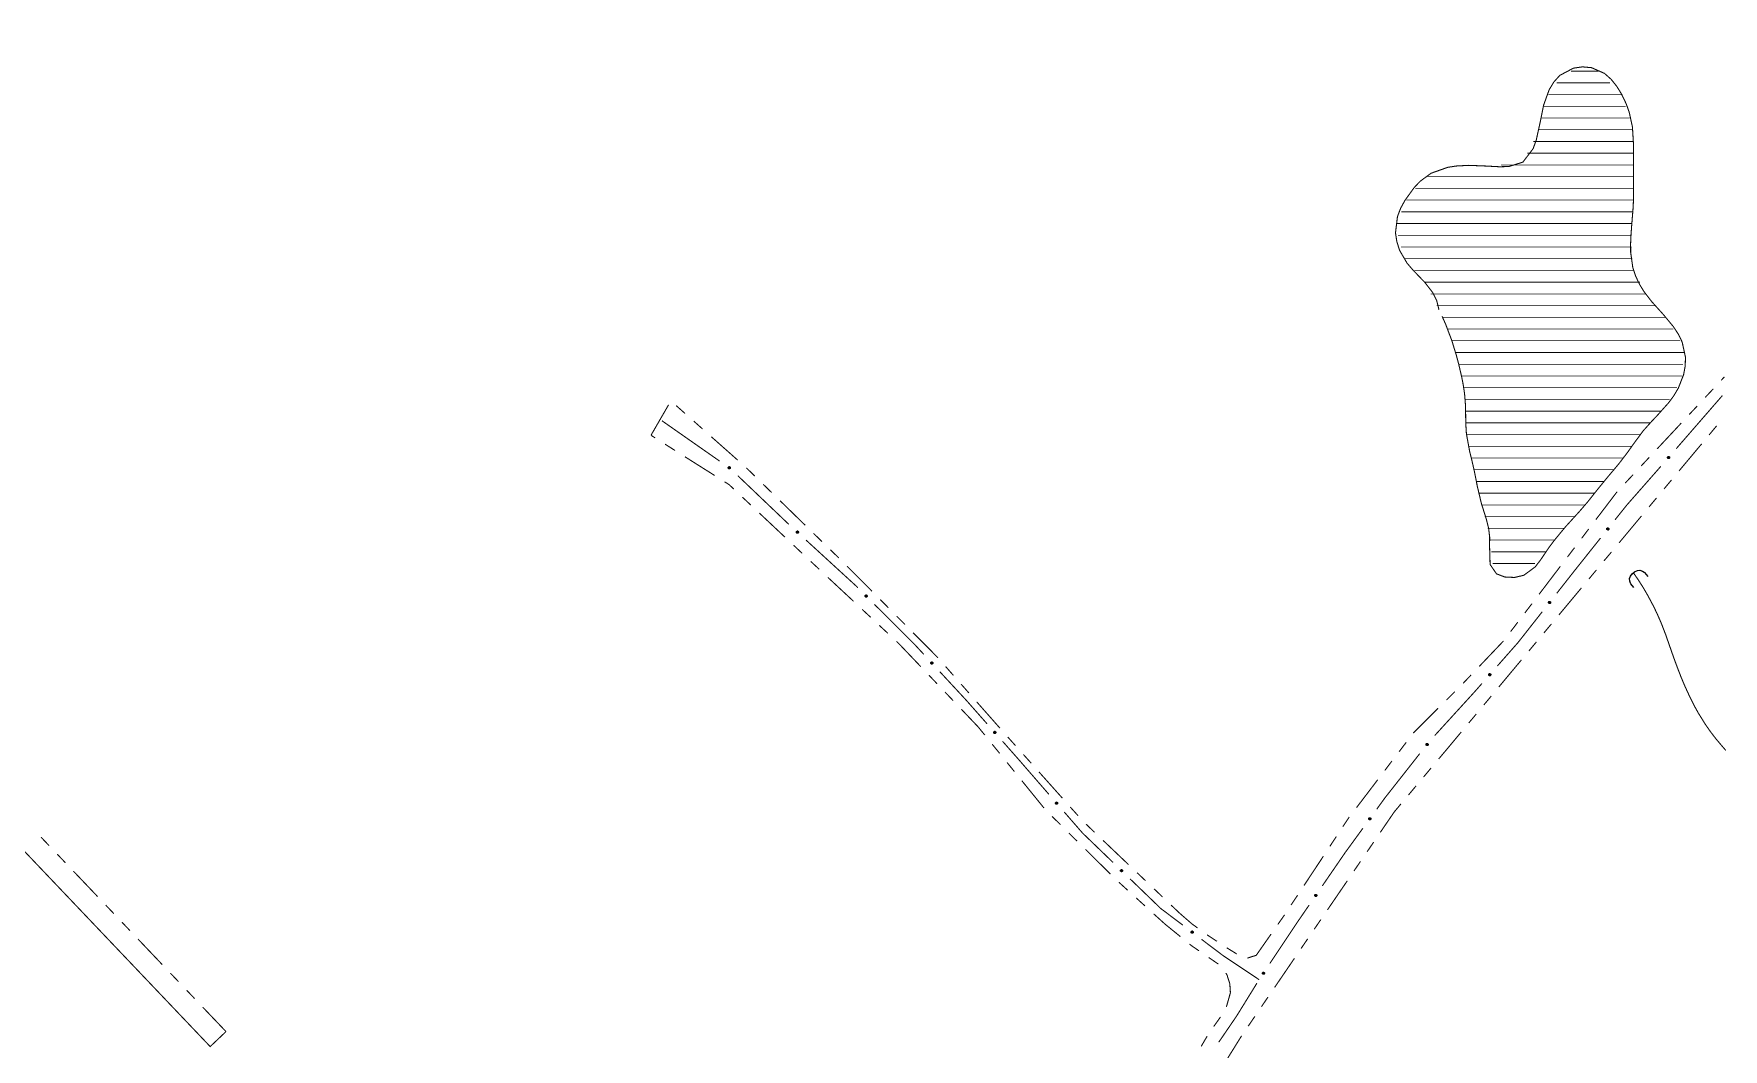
# Model space of a CAD drawing. Extents: x 205150 to 206910, y 4858726 to 4860849.
# Drawn here: x 206199 to 206487.1, y 4859954.3 to 4860127.6 of the extents above; entities that cross this region are included whole.
import ezdxf

# ---------------------------------------------------------------- set-up
doc = ezdxf.new("R2010")
doc.units = 0
doc.header["$LTSCALE"] = 1.5
doc.header["$MEASUREMENT"] = 0
doc.linetypes.add('TRACO_25', pattern=[8, 3, -1, 1, -1, 1, -1])
for name, color, linetype in [('HD-CURSO-PERENE', 170, 'CONTINUOUS'), ('HD-HACH-HIDROG', 160, 'CONTINUOUS'), ('HD-LAGOS-PERENE', 170, 'CONTINUOUS'), ('SV-EIXO-RUA-N-PAV', 6, 'CONTINUOUS'), ('SV-PONTE-BUEIRO', 7, 'CONTINUOUS'), ('SV-RUA-NAO-PAV-S-GUIA-C-GUIA', 7, 'CONTINUOUS')]:
    doc.layers.add(name, color=color, linetype=linetype)

# ---------------------------------------------------------------- blocks, each defined once
blk = doc.blocks.new('*X5')
at = {"layer": 'HD-HACH-HIDROG', "const_width": 0.13}
for points in [[(206458.717314, 4860119.204235), (206467.775754, 4860119.204326)], [(206461.142786, 4860121.204292), (206465.835733, 4860121.204339)], [(206457.250987, 4860117.204187), (206469.715776, 4860117.204312)], [(206456.072646, 4860113.20411), (206471.122666, 4860113.20426)], [(206456.509213, 4860115.204147), (206470.482966, 4860115.204287)], [(206455.636078, 4860111.204072), (206471.622062, 4860111.204232)], [(206454.706206, 4860109.20403), (206471.677451, 4860109.2042)], [(206449.191123, 4860105.203909), (206471.776758, 4860105.204135)], [(206453.698624, 4860107.203987), (206471.732841, 4860107.204167)], [(206436.66947, 4860103.203751), (206471.784036, 4860103.204102)], [(206433.060317, 4860099.203648), (206471.789465, 4860099.204036)], [(206434.586748, 4860101.203697), (206471.791313, 4860101.204069)], [(206432.214099, 4860097.203607), (206471.64535, 4860097.204001)], [(206431.367882, 4860095.203565), (206471.501236, 4860095.203967)], [(206431.653098, 4860093.203535), (206471.370593, 4860093.203933)], [(206432.135754, 4860091.203507), (206471.48074, 4860091.203901)], [(206432.664453, 4860089.203479), (206471.590887, 4860089.203869)], [(206434.419405, 4860087.203464), (206471.921604, 4860087.203839)], [(206436.174356, 4860085.203449), (206472.903962, 4860085.203816)], [(206437.22326, 4860083.203426), (206473.886321, 4860083.203793)], [(206438.248908, 4860081.203403), (206475.565685, 4860081.203776)], [(206439.153803, 4860079.203379), (206477.304074, 4860079.203761)], [(206439.990212, 4860077.203355), (206478.561141, 4860077.20374)], [(206440.824934, 4860075.20333), (206479.701086, 4860075.203719)], [(206441.379453, 4860073.203303), (206480.387173, 4860073.203693)], [(206441.933973, 4860071.203275), (206480.241215, 4860071.203658)], [(206442.417336, 4860069.203247), (206480.095256, 4860069.203624)], [(206442.728364, 4860067.203217), (206479.214016, 4860067.203582)], [(206443.039392, 4860065.203187), (206477.930437, 4860065.203536)], [(206443.168254, 4860063.203156), (206476.54104, 4860063.203489)], [(206443.226975, 4860061.203123), (206474.697667, 4860061.203438)], [(206443.363371, 4860059.203091), (206472.983917, 4860059.203388)], [(206443.774033, 4860057.203063), (206471.533576, 4860057.20334)], [(206444.184695, 4860055.203034), (206470.053737, 4860055.203292)], [(206444.598706, 4860053.203005), (206468.403677, 4860053.203243)], [(206445.035257, 4860051.202976), (206466.753617, 4860051.203193)], [(206445.471809, 4860049.202948), (206465.152257, 4860049.203144)], [(206445.914701, 4860047.202919), (206463.550614, 4860047.203095)], [(206446.407127, 4860045.202891), (206461.758303, 4860045.203044)], [(206446.899552, 4860043.202863), (206459.994256, 4860043.202994)], [(206447.325952, 4860041.202834), (206458.435341, 4860041.202945)], [(206447.552883, 4860039.202803), (206456.876425, 4860039.202897)], [(206447.779814, 4860037.202773), (206454.991713, 4860037.202845)]]:
    blk.add_lwpolyline(points, dxfattribs=at)
blk = doc.blocks.new('COD119', base_point=(206269.106264, 4861647.391596))
at = {"layer": 'SV-PONTE-BUEIRO'}
blk.add_lwpolyline([(206267.596264, 4861645.391596), (206267.596264, 4861646.224929), (206267.596264, 4861646.349929), (206267.722098, 4861646.683263), (206267.973764, 4861647.058263), (206268.351264, 4861647.266596), (206268.854598, 4861647.391596), (206269.357931, 4861647.391596), (206269.861264, 4861647.266596), (206270.238764, 4861647.058263), (206270.490431, 4861646.683263), (206270.616264, 4861646.349929), (206270.616264, 4861646.224929), (206270.616264, 4861645.391596)], dxfattribs=at)

msp = doc.modelspace()

# ---------------------------------------------------------------- linework, layer by layer
at = {"layer": 'HD-CURSO-PERENE', "const_width": 0.18, "flags": 128}
msp.add_lwpolyline([(206471.78, 4860035.61), (206472.64, 4860034.37), (206473.44, 4860033.11), (206474.2, 4860031.81), (206475.26, 4860029.82), (206475.9, 4860028.46), (206476.5, 4860027.09), (206477.29, 4860025.04), (206478.28, 4860022.2), (206478.78, 4860020.79), (206479.4, 4860019.12), (206479.95, 4860017.72), (206480.53, 4860016.34), (206481.45, 4860014.34), (206482.12, 4860013), (206482.85, 4860011.69), (206484.07, 4860009.73), (206484.93, 4860008.5), (206485.84, 4860007.31), (206487.53, 4860005.32)], dxfattribs=at)
at = {"layer": 'HD-LAGOS-PERENE', "const_width": 0.18, "flags": 128}
msp.add_lwpolyline([(206438.62, 4860080.48), (206438.24, 4860082.04), (206437.58, 4860083.39), (206436.23, 4860085.14), (206434.15, 4860087.31), (206433.18, 4860088.45), (206431.91, 4860090.63), (206431.44, 4860092.1), (206431.21, 4860093.61), (206431.54, 4860096.37), (206432.07, 4860097.78), (206432.8, 4860099.12), (206434.38, 4860101.32), (206435.42, 4860102.42), (206437.27, 4860103.78), (206440.1, 4860104.79), (206441.6, 4860105.02), (206443.72, 4860105.13), (206446.72, 4860105.01), (206448.95, 4860104.89), (206450.53, 4860104.93), (206452.93, 4860105.68), (206454.68, 4860107.98), (206455.22, 4860109.49), (206455.87, 4860112.45), (206456.45, 4860115.36), (206457.41, 4860118.03), (206458.21, 4860119.35), (206459.23, 4860120.48), (206461.55, 4860121.71), (206463.09, 4860121.93), (206464.64, 4860121.79), (206466.84, 4860120.82), (206467.97, 4860119.82), (206468.94, 4860118.61), (206469.76, 4860117.28), (206470.55, 4860115.62), (206471.06, 4860114.2), (206471.61, 4860111.68), (206471.79, 4860108.7), (206471.79, 4860107.2), (206471.78, 4860105.69), (206471.79, 4860104.18), (206471.81, 4860102.67), (206471.81, 4860099.68), (206471.72, 4860097.83), (206471.48, 4860094.84), (206471.37, 4860093.34), (206471.3, 4860091.8), (206471.31, 4860090.29), (206471.67, 4860087.71), (206472.14, 4860086.28), (206472.78, 4860084.91), (206473.56, 4860083.62), (206474.9, 4860081.88), (206476.9, 4860079.66), (206478.59, 4860077.62), (206479.43, 4860076.34), (206480.09, 4860074.99), (206480.65, 4860072.42), (206480.61, 4860070.9), (206480.33, 4860069.4), (206479.43, 4860067.12), (206478.66, 4860065.82), (206477.76, 4860064.61), (206475.86, 4860062.48), (206474.83, 4860061.39), (206473.46, 4860059.86), (206471.68, 4860057.45), (206470.82, 4860056.22), (206469.37, 4860054.32), (206468.41, 4860053.17), (206467.44, 4860052.02), (206465.8, 4860050.01), (206463.93, 4860047.66), (206462.57, 4860046.08), (206461.56, 4860044.97), (206460.18, 4860043.45), (206458.28, 4860041.15), (206457.38, 4860039.94), (206455.96, 4860037.84), (206455.03, 4860036.63), (206453.09, 4860035.2), (206451.5, 4860034.83), (206449.84, 4860034.91), (206448.43, 4860035.45), (206447.34, 4860037.04), (206447.25, 4860040.18), (206447.27, 4860041.7), (206447.08, 4860043.25), (206446.72, 4860044.71), (206445.86, 4860047.43), (206445.17, 4860050.33), (206444.88, 4860051.81), (206444.58, 4860053.29), (206444.2, 4860054.93), (206443.84, 4860056.4), (206443.3, 4860059.34), (206443.19, 4860061.14), (206443.17, 4860062.64), (206443.15, 4860064.14), (206442.99, 4860066.14), (206442.77, 4860067.63), (206442.48, 4860069.1), (206441.98, 4860071.25), (206441.59, 4860072.7), (206440.82, 4860075.22), (206439.76, 4860078.02), (206439.15, 4860079.39)], dxfattribs=at)
at = {"layer": 'SV-EIXO-RUA-N-PAV', "const_width": 0.18, "flags": 128}
for points in [[(206486.95, 4860065.86), (206479.08, 4860056.8)], [(206315.96, 4860054.68), (206306.13, 4860061.56)], [(206476.45, 4860053.78), (206471.17, 4860047.77)], [(206327.75, 4860043.9), (206319.07, 4860052.18)], [(206470.67, 4860047.2), (206468.65, 4860044.67)], [(206471.17, 4860047.77), (206470.67, 4860047.2)], [(206339.21, 4860033.4), (206330.7, 4860041.2)], [(206466.16, 4860041.54), (206461.8, 4860036.06)], [(206461.67, 4860035.9), (206458.71, 4860032.13)], [(206461.8, 4860036.06), (206461.67, 4860035.9)], [(206339.53, 4860033.07), (206339.21, 4860033.4)], [(206349.33, 4860023.28), (206342.36, 4860030.24)], [(206456.24, 4860028.99), (206452.53, 4860024.27)], [(206452.53, 4860024.27), (206452.06, 4860023.68)], [(206349.43, 4860023.17), (206349.33, 4860023.28)], [(206350.79, 4860021.7), (206349.43, 4860023.17)], [(206452.06, 4860023.68), (206448.59, 4860019.74)], [(206358.04, 4860013.86), (206353.5, 4860018.76)], [(206444.49, 4860015.09), (206437.89, 4860007.85)], [(206444.63, 4860015.24), (206444.49, 4860015.09)], [(206445.95, 4860016.74), (206444.63, 4860015.24)], [(206358.25, 4860013.62), (206358.04, 4860013.86)], [(206361.56, 4860009.87), (206358.25, 4860013.62)], [(206366.98, 4860003.74), (206364.21, 4860006.88)], [(206367.51, 4860003.13), (206366.98, 4860003.74)], [(206435.34, 4860004.77), (206429.78, 4859997.7)], [(206372.1, 4859997.84), (206367.51, 4860003.13)], [(206429.46, 4859997.3), (206428, 4859995.28)], [(206429.78, 4859997.7), (206429.46, 4859997.3)], [(206377.81, 4859991.27), (206374.72, 4859994.82)], [(206425.65, 4859992.05), (206422.71, 4859988)], [(206378.02, 4859991.06), (206377.81, 4859991.27)], [(206383.06, 4859986.2), (206378.02, 4859991.06)], [(206422.66, 4859987.94), (206418.74, 4859982.23)], [(206422.71, 4859988), (206422.66, 4859987.94)], [(206391.22, 4859978.32), (206385.94, 4859983.42)], [(206391.75, 4859977.93), (206391.22, 4859978.32)], [(206394.94, 4859975.52), (206391.75, 4859977.93)], [(206416.48, 4859978.94), (206414.78, 4859976.46)], [(206414.58, 4859976.18), (206409.79, 4859968.98)], [(206414.78, 4859976.46), (206414.58, 4859976.18)], [(206401.81, 4859970.32), (206398.13, 4859973.1)], [(206402.13, 4859970.11), (206401.81, 4859970.32)], [(206407.95, 4859966.22), (206402.13, 4859970.11)], [(206407.59, 4859965.63), (206404.44, 4859960.53)], [(206404.44, 4859960.53), (206404.15, 4859960.06)], [(206404.15, 4859960.06), (206401.64, 4859956.38)], [(206401.08, 4859955.57), (206401.07, 4859955.56)], [(206401.64, 4859956.38), (206401.08, 4859955.57)]]:
    msp.add_lwpolyline(points, dxfattribs=at)
at = {"layer": 'SV-EIXO-RUA-N-PAV', "flags": 128}
for points in [[(206317.65, 4860053.36), (206317.61, 4860053.35), (206317.56, 4860053.36), (206317.53, 4860053.37), (206317.5, 4860053.39), (206317.47, 4860053.41), (206317.45, 4860053.44), (206317.43, 4860053.48), (206317.42, 4860053.52), (206317.43, 4860053.57), (206317.44, 4860053.6), (206317.45, 4860053.63), (206317.48, 4860053.66), (206317.51, 4860053.68), (206317.55, 4860053.7), (206317.59, 4860053.71), (206317.64, 4860053.71), (206317.67, 4860053.69), (206317.7, 4860053.68), (206317.73, 4860053.65), (206317.75, 4860053.62), (206317.77, 4860053.59), (206317.78, 4860053.54), (206317.77, 4860053.5), (206317.76, 4860053.46), (206317.74, 4860053.43), (206317.72, 4860053.4), (206317.69, 4860053.38), (206317.65, 4860053.36)], [(206477.95, 4860055.32), (206477.95, 4860055.27), (206477.95, 4860055.23), (206477.93, 4860055.2), (206477.91, 4860055.17), (206477.88, 4860055.15), (206477.85, 4860055.13), (206477.81, 4860055.11), (206477.76, 4860055.11), (206477.72, 4860055.12), (206477.69, 4860055.13), (206477.66, 4860055.15), (206477.63, 4860055.18), (206477.62, 4860055.21), (206477.6, 4860055.25), (206477.6, 4860055.3), (206477.61, 4860055.34), (206477.62, 4860055.37), (206477.64, 4860055.4), (206477.67, 4860055.43), (206477.7, 4860055.45), (206477.74, 4860055.46), (206477.79, 4860055.46), (206477.83, 4860055.46), (206477.86, 4860055.44), (206477.89, 4860055.42), (206477.92, 4860055.39), (206477.94, 4860055.36), (206477.95, 4860055.32)], [(206329.26, 4860042.37), (206329.21, 4860042.37), (206329.17, 4860042.37), (206329.13, 4860042.39), (206329.11, 4860042.41), (206329.08, 4860042.44), (206329.06, 4860042.47), (206329.05, 4860042.51), (206329.05, 4860042.56), (206329.06, 4860042.6), (206329.07, 4860042.64), (206329.09, 4860042.66), (206329.12, 4860042.69), (206329.15, 4860042.7), (206329.19, 4860042.72), (206329.24, 4860042.72), (206329.28, 4860042.71), (206329.32, 4860042.69), (206329.34, 4860042.67), (206329.37, 4860042.65), (206329.39, 4860042.61), (206329.4, 4860042.57), (206329.4, 4860042.53), (206329.39, 4860042.48), (206329.38, 4860042.45), (206329.35, 4860042.42), (206329.33, 4860042.4), (206329.3, 4860042.38), (206329.26, 4860042.37)], [(206467.58, 4860043.15), (206467.59, 4860043.1), (206467.59, 4860043.05), (206467.57, 4860043.02), (206467.55, 4860042.99), (206467.53, 4860042.97), (206467.5, 4860042.95), (206467.46, 4860042.93), (206467.41, 4860042.92), (206467.37, 4860042.93), (206467.33, 4860042.94), (206467.3, 4860042.96), (206467.28, 4860042.99), (206467.26, 4860043.02), (206467.24, 4860043.06), (206467.24, 4860043.11), (206467.24, 4860043.15), (206467.25, 4860043.18), (206467.27, 4860043.21), (206467.3, 4860043.24), (206467.33, 4860043.26), (206467.37, 4860043.27), (206467.42, 4860043.28), (206467.46, 4860043.27), (206467.49, 4860043.26), (206467.52, 4860043.24), (206467.55, 4860043.22), (206467.57, 4860043.19), (206467.58, 4860043.15)], [(206340.97, 4860031.48), (206340.92, 4860031.48), (206340.88, 4860031.49), (206340.85, 4860031.51), (206340.82, 4860031.53), (206340.8, 4860031.56), (206340.78, 4860031.59), (206340.77, 4860031.63), (206340.77, 4860031.68), (206340.78, 4860031.72), (206340.8, 4860031.75), (206340.82, 4860031.78), (206340.85, 4860031.8), (206340.88, 4860031.82), (206340.92, 4860031.83), (206340.97, 4860031.83), (206341.01, 4860031.82), (206341.04, 4860031.8), (206341.07, 4860031.78), (206341.09, 4860031.75), (206341.11, 4860031.72), (206341.12, 4860031.68), (206341.12, 4860031.63), (206341.11, 4860031.59), (206341.09, 4860031.56), (206341.07, 4860031.53), (206341.04, 4860031.51), (206341.01, 4860031.49), (206340.97, 4860031.48)], [(206457.65, 4860030.61), (206457.65, 4860030.56), (206457.65, 4860030.51), (206457.64, 4860030.48), (206457.62, 4860030.45), (206457.59, 4860030.43), (206457.56, 4860030.41), (206457.52, 4860030.39), (206457.47, 4860030.38), (206457.43, 4860030.39), (206457.4, 4860030.4), (206457.37, 4860030.42), (206457.34, 4860030.44), (206457.32, 4860030.48), (206457.31, 4860030.52), (206457.3, 4860030.56), (206457.3, 4860030.61), (206457.32, 4860030.64), (206457.34, 4860030.67), (206457.36, 4860030.7), (206457.39, 4860030.72), (206457.43, 4860030.73), (206457.48, 4860030.74), (206457.52, 4860030.73), (206457.56, 4860030.72), (206457.59, 4860030.7), (206457.61, 4860030.68), (206457.63, 4860030.65), (206457.65, 4860030.61)], [(206352.16, 4860020.05), (206352.11, 4860020.05), (206352.07, 4860020.06), (206352.04, 4860020.08), (206352.01, 4860020.11), (206351.99, 4860020.14), (206351.98, 4860020.17), (206351.97, 4860020.21), (206351.97, 4860020.26), (206351.98, 4860020.3), (206352, 4860020.33), (206352.02, 4860020.36), (206352.05, 4860020.38), (206352.08, 4860020.4), (206352.13, 4860020.4), (206352.17, 4860020.4), (206352.22, 4860020.39), (206352.25, 4860020.37), (206352.27, 4860020.35), (206352.29, 4860020.32), (206352.31, 4860020.29), (206352.32, 4860020.25), (206352.32, 4860020.2), (206352.31, 4860020.16), (206352.29, 4860020.13), (206352.26, 4860020.1), (206352.23, 4860020.08), (206352.2, 4860020.06), (206352.16, 4860020.05)], [(206447.45, 4860018.28), (206447.45, 4860018.23), (206447.45, 4860018.19), (206447.43, 4860018.15), (206447.41, 4860018.13), (206447.38, 4860018.1), (206447.35, 4860018.08), (206447.31, 4860018.07), (206447.26, 4860018.07), (206447.22, 4860018.07), (206447.19, 4860018.09), (206447.16, 4860018.11), (206447.13, 4860018.13), (206447.11, 4860018.17), (206447.1, 4860018.21), (206447.1, 4860018.26), (206447.11, 4860018.3), (206447.12, 4860018.33), (206447.14, 4860018.36), (206447.17, 4860018.38), (206447.2, 4860018.4), (206447.24, 4860018.42), (206447.29, 4860018.42), (206447.33, 4860018.41), (206447.36, 4860018.4), (206447.39, 4860018.37), (206447.42, 4860018.35), (206447.44, 4860018.32), (206447.45, 4860018.28)], [(206362.9, 4860008.2), (206362.85, 4860008.2), (206362.81, 4860008.21), (206362.78, 4860008.23), (206362.75, 4860008.25), (206362.73, 4860008.28), (206362.72, 4860008.32), (206362.71, 4860008.36), (206362.71, 4860008.41), (206362.72, 4860008.45), (206362.74, 4860008.48), (206362.77, 4860008.51), (206362.79, 4860008.53), (206362.83, 4860008.54), (206362.87, 4860008.55), (206362.92, 4860008.54), (206362.96, 4860008.53), (206362.99, 4860008.51), (206363.02, 4860008.49), (206363.04, 4860008.46), (206363.05, 4860008.43), (206363.06, 4860008.38), (206363.06, 4860008.34), (206363.05, 4860008.3), (206363.03, 4860008.26), (206363, 4860008.24), (206362.97, 4860008.22), (206362.94, 4860008.2), (206362.9, 4860008.2)], [(206436.76, 4860006.39), (206436.76, 4860006.34), (206436.76, 4860006.29), (206436.74, 4860006.26), (206436.72, 4860006.23), (206436.7, 4860006.21), (206436.67, 4860006.19), (206436.63, 4860006.17), (206436.58, 4860006.16), (206436.54, 4860006.17), (206436.5, 4860006.18), (206436.47, 4860006.2), (206436.45, 4860006.23), (206436.43, 4860006.26), (206436.41, 4860006.3), (206436.41, 4860006.35), (206436.41, 4860006.39), (206436.43, 4860006.42), (206436.45, 4860006.45), (206436.47, 4860006.48), (206436.5, 4860006.5), (206436.54, 4860006.51), (206436.59, 4860006.52), (206436.63, 4860006.51), (206436.66, 4860006.5), (206436.69, 4860006.48), (206436.72, 4860006.46), (206436.74, 4860006.43), (206436.76, 4860006.39)], [(206373.42, 4859996.15), (206373.38, 4859996.15), (206373.33, 4859996.16), (206373.3, 4859996.18), (206373.28, 4859996.21), (206373.26, 4859996.24), (206373.24, 4859996.27), (206373.24, 4859996.31), (206373.24, 4859996.36), (206373.25, 4859996.4), (206373.27, 4859996.43), (206373.3, 4859996.46), (206373.32, 4859996.48), (206373.36, 4859996.49), (206373.4, 4859996.5), (206373.45, 4859996.5), (206373.49, 4859996.49), (206373.52, 4859996.46), (206373.55, 4859996.44), (206373.57, 4859996.41), (206373.58, 4859996.38), (206373.59, 4859996.34), (206373.59, 4859996.29), (206373.57, 4859996.25), (206373.55, 4859996.22), (206373.53, 4859996.19), (206373.5, 4859996.17), (206373.47, 4859996.15), (206373.42, 4859996.15)], [(206426.99, 4859993.72), (206427, 4859993.67), (206427, 4859993.63), (206426.99, 4859993.59), (206426.97, 4859993.56), (206426.95, 4859993.53), (206426.92, 4859993.51), (206426.88, 4859993.5), (206426.83, 4859993.49), (206426.79, 4859993.49), (206426.75, 4859993.5), (206426.72, 4859993.52), (206426.69, 4859993.54), (206426.67, 4859993.58), (206426.66, 4859993.61), (206426.65, 4859993.66), (206426.65, 4859993.7), (206426.66, 4859993.74), (206426.68, 4859993.77), (206426.71, 4859993.8), (206426.74, 4859993.82), (206426.77, 4859993.83), (206426.82, 4859993.84), (206426.86, 4859993.84), (206426.9, 4859993.83), (206426.93, 4859993.81), (206426.96, 4859993.78), (206426.98, 4859993.76), (206426.99, 4859993.72)], [(206384.52, 4859984.63), (206384.48, 4859984.63), (206384.43, 4859984.64), (206384.4, 4859984.66), (206384.37, 4859984.68), (206384.35, 4859984.71), (206384.33, 4859984.74), (206384.32, 4859984.78), (206384.32, 4859984.83), (206384.33, 4859984.87), (206384.35, 4859984.9), (206384.37, 4859984.93), (206384.4, 4859984.95), (206384.43, 4859984.97), (206384.47, 4859984.98), (206384.52, 4859984.98), (206384.56, 4859984.97), (206384.59, 4859984.96), (206384.62, 4859984.93), (206384.64, 4859984.91), (206384.66, 4859984.87), (206384.67, 4859984.83), (206384.67, 4859984.79), (206384.66, 4859984.74), (206384.65, 4859984.71), (206384.62, 4859984.68), (206384.6, 4859984.66), (206384.57, 4859984.64), (206384.52, 4859984.63)], [(206417.78, 4859980.64), (206417.79, 4859980.59), (206417.79, 4859980.55), (206417.78, 4859980.51), (206417.76, 4859980.49), (206417.74, 4859980.46), (206417.71, 4859980.44), (206417.67, 4859980.42), (206417.62, 4859980.41), (206417.58, 4859980.41), (206417.54, 4859980.42), (206417.51, 4859980.44), (206417.49, 4859980.46), (206417.46, 4859980.49), (206417.44, 4859980.53), (206417.44, 4859980.58), (206417.44, 4859980.62), (206417.45, 4859980.66), (206417.47, 4859980.69), (206417.49, 4859980.71), (206417.52, 4859980.74), (206417.56, 4859980.75), (206417.6, 4859980.76), (206417.65, 4859980.76), (206417.68, 4859980.75), (206417.71, 4859980.73), (206417.74, 4859980.71), (206417.76, 4859980.68), (206417.78, 4859980.64)], [(206396.58, 4859974.14), (206396.53, 4859974.13), (206396.49, 4859974.13), (206396.45, 4859974.15), (206396.43, 4859974.16), (206396.4, 4859974.19), (206396.38, 4859974.22), (206396.36, 4859974.26), (206396.35, 4859974.3), (206396.36, 4859974.35), (206396.37, 4859974.38), (206396.39, 4859974.41), (206396.41, 4859974.44), (206396.45, 4859974.46), (206396.48, 4859974.48), (206396.53, 4859974.48), (206396.58, 4859974.48), (206396.61, 4859974.47), (206396.64, 4859974.45), (206396.67, 4859974.42), (206396.69, 4859974.39), (206396.7, 4859974.35), (206396.71, 4859974.31), (206396.71, 4859974.26), (206396.69, 4859974.23), (206396.67, 4859974.2), (206396.65, 4859974.17), (206396.62, 4859974.15), (206396.58, 4859974.14)], [(206408.85, 4859967.37), (206408.86, 4859967.32), (206408.86, 4859967.28), (206408.85, 4859967.24), (206408.83, 4859967.21), (206408.81, 4859967.19), (206408.78, 4859967.16), (206408.74, 4859967.14), (206408.69, 4859967.13), (206408.65, 4859967.14), (206408.61, 4859967.15), (206408.58, 4859967.16), (206408.56, 4859967.19), (206408.53, 4859967.22), (206408.51, 4859967.25), (206408.5, 4859967.3), (206408.51, 4859967.34), (206408.52, 4859967.38), (206408.53, 4859967.41), (206408.56, 4859967.44), (206408.59, 4859967.46), (206408.62, 4859967.48), (206408.67, 4859967.49), (206408.71, 4859967.49), (206408.75, 4859967.48), (206408.78, 4859967.46), (206408.81, 4859967.44), (206408.83, 4859967.41), (206408.85, 4859967.37)]]:
    msp.add_lwpolyline(points, close=True, dxfattribs=at)
for points in [[(206317.69, 4860053.38), (206317.42, 4860053.52)], [(206317.72, 4860053.4), (206317.43, 4860053.57)], [(206317.7, 4860053.39), (206317.43, 4860053.54)], [(206317.67, 4860053.37), (206317.43, 4860053.5)], [(206317.65, 4860053.36), (206317.43, 4860053.48)], [(206317.74, 4860053.43), (206317.44, 4860053.6)], [(206317.73, 4860053.42), (206317.44, 4860053.58)], [(206317.76, 4860053.46), (206317.45, 4860053.63)], [(206317.75, 4860053.45), (206317.45, 4860053.62)], [(206317.63, 4860053.36), (206317.45, 4860053.45)], [(206317.61, 4860053.35), (206317.45, 4860053.44)], [(206317.77, 4860053.48), (206317.47, 4860053.65)], [(206317.58, 4860053.36), (206317.47, 4860053.42)], [(206317.56, 4860053.36), (206317.47, 4860053.41)], [(206317.77, 4860053.5), (206317.48, 4860053.66)], [(206317.77, 4860053.52), (206317.5, 4860053.67)], [(206317.78, 4860053.54), (206317.51, 4860053.68)], [(206317.77, 4860053.56), (206317.53, 4860053.69)], [(206317.77, 4860053.59), (206317.55, 4860053.7)], [(206317.75, 4860053.61), (206317.58, 4860053.7)], [(206317.75, 4860053.62), (206317.59, 4860053.71)], [(206317.74, 4860053.64), (206317.62, 4860053.7)], [(206317.73, 4860053.65), (206317.64, 4860053.71)], [(206477.74, 4860055.46), (206477.6, 4860055.25)], [(206477.7, 4860055.45), (206477.6, 4860055.3)], [(206477.76, 4860055.46), (206477.61, 4860055.23)], [(206477.72, 4860055.45), (206477.61, 4860055.28)], [(206477.67, 4860055.43), (206477.61, 4860055.34)], [(206477.68, 4860055.43), (206477.61, 4860055.33)], [(206477.79, 4860055.46), (206477.62, 4860055.21)], [(206477.83, 4860055.46), (206477.63, 4860055.18)], [(206477.81, 4860055.46), (206477.63, 4860055.2)], [(206477.84, 4860055.45), (206477.65, 4860055.17)], [(206477.86, 4860055.44), (206477.66, 4860055.15)], [(206477.88, 4860055.43), (206477.67, 4860055.15)], [(206477.89, 4860055.42), (206477.69, 4860055.13)], [(206477.9, 4860055.4), (206477.71, 4860055.13)], [(206477.92, 4860055.39), (206477.72, 4860055.12)], [(206477.92, 4860055.37), (206477.75, 4860055.12)], [(206477.94, 4860055.36), (206477.76, 4860055.11)], [(206477.94, 4860055.34), (206477.79, 4860055.11)], [(206477.95, 4860055.32), (206477.81, 4860055.11)], [(206477.95, 4860055.3), (206477.84, 4860055.13)], [(206477.95, 4860055.27), (206477.85, 4860055.13)], [(206477.95, 4860055.25), (206477.87, 4860055.14)], [(206477.95, 4860055.23), (206477.88, 4860055.15)], [(206329.3, 4860042.38), (206329.05, 4860042.56)], [(206329.28, 4860042.38), (206329.05, 4860042.53)], [(206329.26, 4860042.37), (206329.05, 4860042.51)], [(206329.33, 4860042.4), (206329.06, 4860042.6)], [(206329.31, 4860042.39), (206329.06, 4860042.58)], [(206329.23, 4860042.37), (206329.06, 4860042.49)], [(206329.21, 4860042.37), (206329.06, 4860042.47)], [(206329.35, 4860042.42), (206329.07, 4860042.64)], [(206329.34, 4860042.41), (206329.07, 4860042.61)], [(206329.18, 4860042.37), (206329.08, 4860042.45)], [(206329.17, 4860042.37), (206329.08, 4860042.44)], [(206329.38, 4860042.45), (206329.09, 4860042.66)], [(206329.36, 4860042.44), (206329.09, 4860042.65)], [(206329.38, 4860042.47), (206329.11, 4860042.67)], [(206329.39, 4860042.48), (206329.12, 4860042.69)], [(206329.4, 4860042.51), (206329.14, 4860042.69)], [(206329.4, 4860042.53), (206329.15, 4860042.7)], [(206329.4, 4860042.55), (206329.18, 4860042.71)], [(206329.4, 4860042.57), (206329.19, 4860042.72)], [(206329.39, 4860042.6), (206329.22, 4860042.71)], [(206329.39, 4860042.61), (206329.24, 4860042.72)], [(206329.37, 4860042.63), (206329.27, 4860042.71)], [(206329.37, 4860042.65), (206329.28, 4860042.71)], [(206467.37, 4860043.27), (206467.24, 4860043.06)], [(206467.33, 4860043.26), (206467.24, 4860043.11)], [(206467.35, 4860043.26), (206467.24, 4860043.09)], [(206467.3, 4860043.24), (206467.24, 4860043.15)], [(206467.31, 4860043.24), (206467.24, 4860043.13)], [(206467.39, 4860043.27), (206467.25, 4860043.04)], [(206467.42, 4860043.28), (206467.26, 4860043.02)], [(206467.44, 4860043.27), (206467.27, 4860043.01)], [(206467.46, 4860043.27), (206467.28, 4860042.99)], [(206467.47, 4860043.26), (206467.29, 4860042.98)], [(206467.49, 4860043.26), (206467.3, 4860042.96)], [(206467.51, 4860043.25), (206467.31, 4860042.96)], [(206467.52, 4860043.24), (206467.33, 4860042.94)], [(206467.53, 4860043.22), (206467.35, 4860042.94)], [(206467.55, 4860043.22), (206467.37, 4860042.93)], [(206467.56, 4860043.2), (206467.39, 4860042.93)], [(206467.57, 4860043.19), (206467.41, 4860042.92)], [(206467.57, 4860043.17), (206467.43, 4860042.93)], [(206467.58, 4860043.15), (206467.46, 4860042.93)], [(206467.59, 4860043.12), (206467.48, 4860042.94)], [(206467.59, 4860043.1), (206467.5, 4860042.95)], [(206467.59, 4860043.07), (206467.52, 4860042.96)], [(206467.59, 4860043.05), (206467.53, 4860042.97)], [(206341.01, 4860031.49), (206340.77, 4860031.68)], [(206340.99, 4860031.49), (206340.77, 4860031.65)], [(206340.97, 4860031.48), (206340.77, 4860031.63)], [(206341.04, 4860031.51), (206340.78, 4860031.72)], [(206341.02, 4860031.5), (206340.78, 4860031.7)], [(206340.94, 4860031.48), (206340.78, 4860031.6)], [(206340.92, 4860031.48), (206340.78, 4860031.59)], [(206341.05, 4860031.52), (206340.79, 4860031.73)], [(206341.07, 4860031.53), (206340.8, 4860031.75)], [(206340.9, 4860031.48), (206340.8, 4860031.57)], [(206340.88, 4860031.49), (206340.8, 4860031.56)], [(206341.08, 4860031.55), (206340.81, 4860031.77)], [(206341.09, 4860031.56), (206340.82, 4860031.78)], [(206341.1, 4860031.58), (206340.84, 4860031.79)], [(206341.11, 4860031.59), (206340.85, 4860031.8)], [(206341.11, 4860031.61), (206340.87, 4860031.81)], [(206341.12, 4860031.63), (206340.88, 4860031.82)], [(206341.12, 4860031.66), (206340.9, 4860031.82)], [(206341.12, 4860031.68), (206340.92, 4860031.83)], [(206341.11, 4860031.7), (206340.95, 4860031.82)], [(206341.11, 4860031.72), (206340.97, 4860031.83)], [(206341.1, 4860031.74), (206341, 4860031.82)], [(206341.09, 4860031.75), (206341.01, 4860031.82)], [(206457.39, 4860030.72), (206457.3, 4860030.56)], [(206457.36, 4860030.7), (206457.3, 4860030.61)], [(206457.43, 4860030.73), (206457.31, 4860030.52)], [(206457.46, 4860030.73), (206457.31, 4860030.5)], [(206457.41, 4860030.72), (206457.31, 4860030.55)], [(206457.38, 4860030.7), (206457.31, 4860030.59)], [(206457.48, 4860030.74), (206457.32, 4860030.48)], [(206457.5, 4860030.73), (206457.33, 4860030.47)], [(206457.52, 4860030.73), (206457.34, 4860030.44)], [(206457.54, 4860030.72), (206457.36, 4860030.44)], [(206457.56, 4860030.72), (206457.37, 4860030.42)], [(206457.57, 4860030.71), (206457.38, 4860030.41)], [(206457.59, 4860030.7), (206457.4, 4860030.4)], [(206457.6, 4860030.68), (206457.42, 4860030.4)], [(206457.61, 4860030.68), (206457.43, 4860030.39)], [(206457.62, 4860030.66), (206457.46, 4860030.39)], [(206457.63, 4860030.65), (206457.47, 4860030.38)], [(206457.64, 4860030.63), (206457.5, 4860030.39)], [(206457.65, 4860030.61), (206457.52, 4860030.39)], [(206457.65, 4860030.58), (206457.55, 4860030.4)], [(206457.65, 4860030.56), (206457.56, 4860030.41)], [(206457.65, 4860030.53), (206457.58, 4860030.42)], [(206457.65, 4860030.51), (206457.59, 4860030.43)], [(206352.2, 4860020.06), (206351.97, 4860020.26)], [(206352.18, 4860020.06), (206351.97, 4860020.23)], [(206352.16, 4860020.05), (206351.97, 4860020.21)], [(206352.23, 4860020.08), (206351.98, 4860020.3)], [(206352.22, 4860020.07), (206351.98, 4860020.28)], [(206352.13, 4860020.05), (206351.98, 4860020.18)], [(206352.11, 4860020.05), (206351.98, 4860020.17)], [(206352.24, 4860020.09), (206351.99, 4860020.31)], [(206352.09, 4860020.06), (206351.99, 4860020.15)], [(206352.07, 4860020.06), (206351.99, 4860020.14)], [(206352.26, 4860020.1), (206352, 4860020.33)], [(206352.27, 4860020.11), (206352.01, 4860020.35)], [(206352.29, 4860020.13), (206352.02, 4860020.36)], [(206352.29, 4860020.14), (206352.04, 4860020.37)], [(206352.31, 4860020.16), (206352.05, 4860020.38)], [(206352.31, 4860020.18), (206352.07, 4860020.39)], [(206352.32, 4860020.2), (206352.08, 4860020.4)], [(206352.31, 4860020.22), (206352.11, 4860020.4)], [(206352.32, 4860020.25), (206352.13, 4860020.4)], [(206352.31, 4860020.27), (206352.16, 4860020.4)], [(206352.31, 4860020.29), (206352.17, 4860020.4)], [(206352.3, 4860020.31), (206352.2, 4860020.39)], [(206352.29, 4860020.32), (206352.22, 4860020.39)], [(206447.24, 4860018.42), (206447.1, 4860018.21)], [(206447.2, 4860018.4), (206447.1, 4860018.26)], [(206447.22, 4860018.4), (206447.1, 4860018.24)], [(206447.29, 4860018.42), (206447.11, 4860018.17)], [(206447.26, 4860018.41), (206447.11, 4860018.19)], [(206447.18, 4860018.39), (206447.11, 4860018.28)], [(206447.17, 4860018.38), (206447.11, 4860018.3)], [(206447.33, 4860018.41), (206447.13, 4860018.13)], [(206447.31, 4860018.41), (206447.13, 4860018.16)], [(206447.34, 4860018.4), (206447.15, 4860018.12)], [(206447.36, 4860018.4), (206447.16, 4860018.11)], [(206447.37, 4860018.38), (206447.17, 4860018.1)], [(206447.39, 4860018.37), (206447.19, 4860018.09)], [(206447.4, 4860018.36), (206447.21, 4860018.08)], [(206447.42, 4860018.35), (206447.22, 4860018.07)], [(206447.42, 4860018.33), (206447.24, 4860018.07)], [(206447.44, 4860018.32), (206447.26, 4860018.07)], [(206447.44, 4860018.3), (206447.29, 4860018.07)], [(206447.45, 4860018.28), (206447.31, 4860018.07)], [(206447.45, 4860018.25), (206447.34, 4860018.08)], [(206447.45, 4860018.23), (206447.35, 4860018.08)], [(206447.45, 4860018.2), (206447.37, 4860018.1)], [(206447.45, 4860018.19), (206447.38, 4860018.1)], [(206362.94, 4860008.2), (206362.71, 4860008.41)], [(206362.92, 4860008.2), (206362.71, 4860008.38)], [(206362.9, 4860008.2), (206362.71, 4860008.36)], [(206362.97, 4860008.22), (206362.72, 4860008.45)], [(206362.95, 4860008.21), (206362.72, 4860008.42)], [(206362.87, 4860008.2), (206362.72, 4860008.33)], [(206362.85, 4860008.2), (206362.72, 4860008.32)], [(206362.82, 4860008.2), (206362.73, 4860008.29)], [(206362.81, 4860008.21), (206362.73, 4860008.28)], [(206363, 4860008.24), (206362.74, 4860008.48)], [(206362.98, 4860008.23), (206362.74, 4860008.46)], [(206363.01, 4860008.25), (206362.76, 4860008.49)], [(206363.03, 4860008.26), (206362.77, 4860008.51)], [(206363.03, 4860008.28), (206362.78, 4860008.51)], [(206363.05, 4860008.3), (206362.79, 4860008.53)], [(206363.05, 4860008.32), (206362.82, 4860008.53)], [(206363.06, 4860008.34), (206362.83, 4860008.54)], [(206363.05, 4860008.36), (206362.85, 4860008.54)], [(206363.06, 4860008.38), (206362.87, 4860008.55)], [(206363.05, 4860008.41), (206362.9, 4860008.54)], [(206363.05, 4860008.43), (206362.92, 4860008.54)], [(206363.04, 4860008.45), (206362.94, 4860008.53)], [(206363.04, 4860008.46), (206362.96, 4860008.53)], [(206436.54, 4860006.51), (206436.41, 4860006.3)], [(206436.56, 4860006.51), (206436.42, 4860006.28)], [(206436.52, 4860006.5), (206436.42, 4860006.33)], [(206436.59, 4860006.52), (206436.43, 4860006.26)], [(206436.61, 4860006.51), (206436.44, 4860006.25)], [(206436.63, 4860006.51), (206436.45, 4860006.23)], [(206436.64, 4860006.5), (206436.46, 4860006.22)], [(206436.66, 4860006.5), (206436.47, 4860006.2)], [(206436.5, 4860006.5), (206436.41, 4860006.35)], [(206436.47, 4860006.48), (206436.41, 4860006.39)], [(206436.48, 4860006.48), (206436.41, 4860006.37)], [(206436.68, 4860006.49), (206436.49, 4860006.19)], [(206436.69, 4860006.48), (206436.5, 4860006.18)], [(206436.71, 4860006.46), (206436.53, 4860006.18)], [(206436.72, 4860006.46), (206436.54, 4860006.17)], [(206436.73, 4860006.44), (206436.56, 4860006.17)], [(206436.74, 4860006.43), (206436.58, 4860006.16)], [(206436.75, 4860006.41), (206436.61, 4860006.17)], [(206436.76, 4860006.39), (206436.63, 4860006.17)], [(206436.76, 4860006.36), (206436.65, 4860006.18)], [(206436.76, 4860006.34), (206436.67, 4860006.19)], [(206436.76, 4860006.31), (206436.69, 4860006.2)], [(206436.76, 4860006.29), (206436.7, 4860006.21)], [(206373.47, 4859996.15), (206373.24, 4859996.36)], [(206373.45, 4859996.15), (206373.24, 4859996.33)], [(206373.42, 4859996.15), (206373.24, 4859996.31)], [(206373.38, 4859996.15), (206373.24, 4859996.27)], [(206373.5, 4859996.17), (206373.25, 4859996.4)], [(206373.48, 4859996.17), (206373.25, 4859996.38)], [(206373.4, 4859996.15), (206373.25, 4859996.29)], [(206373.51, 4859996.18), (206373.26, 4859996.41)], [(206373.35, 4859996.16), (206373.26, 4859996.25)], [(206373.33, 4859996.16), (206373.26, 4859996.24)], [(206373.53, 4859996.19), (206373.27, 4859996.43)], [(206373.54, 4859996.21), (206373.29, 4859996.45)], [(206373.55, 4859996.22), (206373.3, 4859996.46)], [(206373.56, 4859996.23), (206373.31, 4859996.47)], [(206373.57, 4859996.25), (206373.32, 4859996.48)], [(206373.58, 4859996.27), (206373.35, 4859996.48)], [(206373.59, 4859996.29), (206373.36, 4859996.49)], [(206373.58, 4859996.31), (206373.38, 4859996.5)], [(206373.59, 4859996.34), (206373.4, 4859996.5)], [(206373.58, 4859996.36), (206373.43, 4859996.49)], [(206373.58, 4859996.38), (206373.45, 4859996.5)], [(206373.57, 4859996.4), (206373.48, 4859996.49)], [(206373.57, 4859996.41), (206373.49, 4859996.49)], [(206426.74, 4859993.82), (206426.65, 4859993.66)], [(206426.71, 4859993.8), (206426.65, 4859993.7)], [(206426.72, 4859993.8), (206426.65, 4859993.69)], [(206426.77, 4859993.83), (206426.66, 4859993.61)], [(206426.75, 4859993.82), (206426.66, 4859993.64)], [(206426.82, 4859993.84), (206426.67, 4859993.58)], [(206426.8, 4859993.83), (206426.67, 4859993.6)], [(206426.86, 4859993.84), (206426.69, 4859993.54)], [(206426.84, 4859993.84), (206426.69, 4859993.56)], [(206426.88, 4859993.83), (206426.71, 4859993.54)], [(206426.9, 4859993.83), (206426.72, 4859993.52)], [(206426.91, 4859993.82), (206426.73, 4859993.52)], [(206426.93, 4859993.81), (206426.75, 4859993.5)], [(206426.94, 4859993.79), (206426.77, 4859993.5)], [(206426.96, 4859993.78), (206426.79, 4859993.49)], [(206426.96, 4859993.77), (206426.81, 4859993.49)], [(206426.98, 4859993.76), (206426.83, 4859993.49)], [(206426.98, 4859993.74), (206426.86, 4859993.5)], [(206426.99, 4859993.72), (206426.88, 4859993.5)], [(206427, 4859993.69), (206426.9, 4859993.51)], [(206427, 4859993.67), (206426.92, 4859993.51)], [(206427, 4859993.64), (206426.94, 4859993.53)], [(206427, 4859993.63), (206426.95, 4859993.53)], [(206384.57, 4859984.64), (206384.32, 4859984.83)], [(206384.52, 4859984.63), (206384.32, 4859984.78)], [(206384.6, 4859984.66), (206384.33, 4859984.87)], [(206384.58, 4859984.65), (206384.33, 4859984.84)], [(206384.55, 4859984.64), (206384.33, 4859984.8)], [(206384.5, 4859984.63), (206384.33, 4859984.75)], [(206384.48, 4859984.63), (206384.33, 4859984.74)], [(206384.61, 4859984.67), (206384.34, 4859984.88)], [(206384.62, 4859984.68), (206384.35, 4859984.9)], [(206384.45, 4859984.64), (206384.35, 4859984.72)], [(206384.43, 4859984.64), (206384.35, 4859984.71)], [(206384.63, 4859984.7), (206384.36, 4859984.92)], [(206384.65, 4859984.71), (206384.37, 4859984.93)], [(206384.65, 4859984.73), (206384.39, 4859984.94)], [(206384.66, 4859984.74), (206384.4, 4859984.95)], [(206384.67, 4859984.77), (206384.42, 4859984.96)], [(206384.67, 4859984.79), (206384.43, 4859984.97)], [(206384.67, 4859984.81), (206384.45, 4859984.97)], [(206384.67, 4859984.83), (206384.47, 4859984.98)], [(206384.66, 4859984.86), (206384.5, 4859984.98)], [(206384.66, 4859984.87), (206384.52, 4859984.98)], [(206384.65, 4859984.89), (206384.55, 4859984.97)], [(206384.64, 4859984.91), (206384.56, 4859984.97)], [(206417.56, 4859980.75), (206417.44, 4859980.53)], [(206417.52, 4859980.74), (206417.44, 4859980.58)], [(206417.54, 4859980.74), (206417.44, 4859980.56)], [(206417.5, 4859980.72), (206417.44, 4859980.61)], [(206417.49, 4859980.71), (206417.44, 4859980.62)], [(206417.58, 4859980.75), (206417.45, 4859980.51)], [(206417.6, 4859980.76), (206417.46, 4859980.49)], [(206417.62, 4859980.76), (206417.48, 4859980.48)], [(206417.65, 4859980.76), (206417.49, 4859980.46)], [(206417.66, 4859980.75), (206417.5, 4859980.45)], [(206417.68, 4859980.75), (206417.51, 4859980.44)], [(206417.69, 4859980.74), (206417.53, 4859980.43)], [(206417.71, 4859980.73), (206417.54, 4859980.42)], [(206417.72, 4859980.72), (206417.56, 4859980.42)], [(206417.74, 4859980.71), (206417.58, 4859980.41)], [(206417.75, 4859980.69), (206417.6, 4859980.41)], [(206417.76, 4859980.68), (206417.62, 4859980.41)], [(206417.77, 4859980.66), (206417.65, 4859980.42)], [(206417.78, 4859980.64), (206417.67, 4859980.42)], [(206417.78, 4859980.62), (206417.69, 4859980.43)], [(206417.79, 4859980.59), (206417.71, 4859980.44)], [(206417.79, 4859980.57), (206417.73, 4859980.46)], [(206417.79, 4859980.55), (206417.74, 4859980.46)], [(206396.62, 4859974.15), (206396.35, 4859974.3)], [(206396.65, 4859974.17), (206396.36, 4859974.35)], [(206396.63, 4859974.17), (206396.36, 4859974.32)], [(206396.6, 4859974.15), (206396.36, 4859974.28)], [(206396.58, 4859974.14), (206396.36, 4859974.26)], [(206396.67, 4859974.2), (206396.37, 4859974.38)], [(206396.66, 4859974.19), (206396.37, 4859974.36)], [(206396.68, 4859974.22), (206396.38, 4859974.4)], [(206396.55, 4859974.13), (206396.38, 4859974.23)], [(206396.53, 4859974.13), (206396.38, 4859974.22)], [(206396.69, 4859974.23), (206396.39, 4859974.41)], [(206396.51, 4859974.13), (206396.4, 4859974.2)], [(206396.49, 4859974.13), (206396.4, 4859974.19)], [(206396.71, 4859974.26), (206396.41, 4859974.44)], [(206396.7, 4859974.25), (206396.41, 4859974.42)], [(206396.71, 4859974.29), (206396.43, 4859974.45)], [(206396.71, 4859974.31), (206396.45, 4859974.46)], [(206396.7, 4859974.33), (206396.47, 4859974.47)], [(206396.7, 4859974.35), (206396.48, 4859974.48)], [(206396.69, 4859974.37), (206396.52, 4859974.48)], [(206396.69, 4859974.39), (206396.53, 4859974.48)], [(206396.67, 4859974.41), (206396.56, 4859974.48)], [(206396.67, 4859974.42), (206396.58, 4859974.48)], [(206408.59, 4859967.46), (206408.5, 4859967.3)], [(206408.62, 4859967.48), (206408.51, 4859967.25)], [(206408.6, 4859967.46), (206408.51, 4859967.28)], [(206408.56, 4859967.44), (206408.51, 4859967.34)], [(206408.57, 4859967.44), (206408.51, 4859967.33)], [(206408.65, 4859967.48), (206408.52, 4859967.24)], [(206408.67, 4859967.49), (206408.53, 4859967.22)], [(206408.69, 4859967.49), (206408.55, 4859967.2)], [(206408.71, 4859967.49), (206408.56, 4859967.19)], [(206408.73, 4859967.48), (206408.57, 4859967.18)], [(206408.75, 4859967.48), (206408.58, 4859967.16)], [(206408.76, 4859967.46), (206408.6, 4859967.16)], [(206408.78, 4859967.46), (206408.61, 4859967.15)], [(206408.79, 4859967.44), (206408.64, 4859967.14)], [(206408.81, 4859967.44), (206408.65, 4859967.14)], [(206408.82, 4859967.42), (206408.67, 4859967.14)], [(206408.83, 4859967.41), (206408.69, 4859967.13)], [(206408.84, 4859967.39), (206408.72, 4859967.14)], [(206408.85, 4859967.37), (206408.74, 4859967.14)], [(206408.85, 4859967.34), (206408.76, 4859967.16)], [(206408.86, 4859967.32), (206408.78, 4859967.16)], [(206408.86, 4859967.3), (206408.8, 4859967.18)], [(206408.86, 4859967.28), (206408.81, 4859967.19)]]:
    msp.add_lwpolyline(points, dxfattribs=at)
at = {"layer": 'SV-RUA-NAO-PAV-S-GUIA-C-GUIA', "linetype": 'TRACO_25', "const_width": 0.18, "flags": 128}
msp.add_lwpolyline([(206000.63, 4860206.22), (205995.03, 4860206.17), (205993.29, 4860205.43), (205992.92, 4860203.77), (206011.07, 4860184.58), (206084.23, 4860107.19), (206229.1, 4859954.8), (206231.79, 4859957.36)], dxfattribs=at)
at = {"layer": 'SV-RUA-NAO-PAV-S-GUIA-C-GUIA', "const_width": 0.18, "flags": 128}
for points in [[(206484.02, 4860065.54), (206485.39, 4860067)], [(206486.75, 4860068.47), (206487.28, 4860069.03)], [(206304.26, 4860059.08), (206307.26, 4860064.28)], [(206308.56, 4860064.14), (206310.06, 4860062.81)], [(206481.29, 4860062.62), (206482.66, 4860064.08)], [(206311.56, 4860061.49), (206313.05, 4860060.16)], [(206475.83, 4860056.77), (206479.93, 4860061.16)], [(206304.98, 4860058.63), (206304.26, 4860059.08)], [(206314.55, 4860058.83), (206319.04, 4860054.85)], [(206485.97, 4860060.69), (206484.69, 4860059.15)], [(206308.36, 4860056.49), (206306.67, 4860057.56)], [(206315.12, 4860052.22), (206310.05, 4860055.42)], [(206483.41, 4860057.61), (206479.56, 4860053.01)], [(206320.53, 4860053.52), (206321.96, 4860052.12)], [(206473.1, 4860053.85), (206474.47, 4860055.31)], [(206317.57, 4860050.67), (206316.81, 4860051.15)], [(206317.65, 4860050.6), (206317.57, 4860050.67)], [(206318.38, 4860049.91), (206317.65, 4860050.6)], [(206323.39, 4860050.72), (206324.82, 4860049.33)], [(206470.37, 4860050.92), (206471.74, 4860052.38)], [(206478.28, 4860051.47), (206477, 4860049.93)], [(206321.29, 4860047.17), (206319.83, 4860048.54)], [(206326.26, 4860047.93), (206330.55, 4860043.74)], [(206465.37, 4860044.69), (206468.4, 4860048.67)], [(206468.4, 4860048.67), (206468.97, 4860049.42)], [(206468.97, 4860049.42), (206469.01, 4860049.46)], [(206475.72, 4860048.4), (206474.44, 4860046.86)], [(206327.12, 4860041.69), (206322.75, 4860045.8)], [(206473.16, 4860045.33), (206469.32, 4860040.72)], [(206331.98, 4860042.35), (206333.41, 4860040.95)], [(206462.95, 4860041.51), (206464.16, 4860043.1)], [(206330.03, 4860038.95), (206328.58, 4860040.32)], [(206334.85, 4860039.55), (206336.28, 4860038.16)], [(206460.53, 4860038.32), (206461.74, 4860039.91)], [(206468.04, 4860039.18), (206466.75, 4860037.65)], [(206332.08, 4860037.03), (206331.49, 4860037.58)], [(206332.22, 4860036.9), (206332.08, 4860037.03)], [(206332.95, 4860036.22), (206332.22, 4860036.9)], [(206337.7, 4860036.75), (206341.93, 4860032.49)], [(206455.69, 4860031.95), (206459.32, 4860036.73)], [(206465.47, 4860036.11), (206464.19, 4860034.57)], [(206338.8, 4860030.76), (206334.41, 4860034.85)], [(206462.91, 4860033.04), (206459.07, 4860028.43)], [(206343.34, 4860031.07), (206344.74, 4860029.65)], [(206453.26, 4860028.77), (206454.48, 4860030.36)], [(206341.72, 4860028.03), (206340.26, 4860029.39)], [(206344.65, 4860025.3), (206343.18, 4860026.66)], [(206346.15, 4860028.23), (206347.56, 4860026.81)], [(206450.84, 4860025.59), (206452.05, 4860027.18)], [(206457.79, 4860026.89), (206456.51, 4860025.36)], [(206346.54, 4860023.53), (206346.11, 4860023.93)], [(206348.97, 4860025.39), (206352.49, 4860021.84)], [(206445.49, 4860019.65), (206449.63, 4860024)], [(206455.23, 4860023.82), (206453.95, 4860022.28)], [(206346.82, 4860023.23), (206346.54, 4860023.53)], [(206350.27, 4860019.61), (206346.82, 4860023.23)], [(206352.49, 4860021.84), (206353.1, 4860021.22)], [(206353.1, 4860021.22), (206353.19, 4860021.12)], [(206353.03, 4860016.71), (206351.65, 4860018.16)], [(206354.51, 4860019.62), (206355.83, 4860018.12)], [(206442.73, 4860016.76), (206444.11, 4860018.21)], [(206452.67, 4860020.75), (206448.82, 4860016.14)], [(206355.78, 4860013.82), (206354.4, 4860015.27)], [(206357.15, 4860016.62), (206358.47, 4860015.12)], [(206439.9, 4860013.93), (206441.32, 4860015.34)], [(206360.06, 4860009.32), (206357.16, 4860012.37)], [(206359.79, 4860013.62), (206363.76, 4860009.12)], [(206434.27, 4860008.32), (206438.48, 4860012.52)], [(206447.54, 4860014.6), (206446.26, 4860013.07)], [(206360.56, 4860008.7), (206360.06, 4860009.32)], [(206444.98, 4860011.53), (206443.7, 4860010)], [(206361.19, 4860007.93), (206360.56, 4860008.7)], [(206365.09, 4860007.62), (206366.42, 4860006.13)], [(206431.82, 4860005.1), (206433.03, 4860006.69)], [(206434.24, 4860008.28), (206434.27, 4860008.32)], [(206442.42, 4860008.46), (206440.5, 4860006.16)], [(206363.71, 4860004.82), (206362.45, 4860006.37)], [(206367.75, 4860004.64), (206369.09, 4860003.15)], [(206440.31, 4860005.93), (206438.57, 4860003.86)], [(206440.5, 4860006.16), (206440.31, 4860005.93)], [(206366.23, 4860001.71), (206364.97, 4860003.27)], [(206370.42, 4860001.65), (206374.41, 4859997.18)], [(206429.39, 4860001.91), (206430.6, 4860003.51)], [(206437.28, 4860002.33), (206436, 4860000.79)], [(206371.27, 4859995.5), (206367.49, 4860000.16)], [(206424.55, 4859995.55), (206428.18, 4860000.32)], [(206434.71, 4859999.26), (206433.43, 4859997.73)], [(206375.74, 4859995.68), (206377.08, 4859994.19)], [(206431.5, 4859995.43), (206431.01, 4859994.85)], [(206432.14, 4859996.2), (206431.5, 4859995.43)], [(206374.08, 4859992.66), (206372.66, 4859994.06)], [(206378.45, 4859992.74), (206379.89, 4859991.36)], [(206422.22, 4859992.3), (206422.77, 4859993.13)], [(206422.77, 4859993.13), (206423.25, 4859993.85)], [(206423.25, 4859993.85), (206423.33, 4859993.96)], [(206431.01, 4859994.85), (206428.62, 4859991.35)], [(206200.26, 4859990.52), (206201.64, 4859989.07)], [(206376.92, 4859989.84), (206375.5, 4859991.25)], [(206381.34, 4859989.98), (206385.69, 4859985.84)], [(206420.02, 4859988.96), (206421.12, 4859990.63)], [(206427.49, 4859989.69), (206426.37, 4859988.04)], [(206203.02, 4859987.62), (206204.4, 4859986.17)], [(206382.61, 4859984.22), (206378.35, 4859988.44)], [(206415.61, 4859982.28), (206418.92, 4859987.29)], [(206425.24, 4859986.39), (206424.11, 4859984.74)], [(206205.78, 4859984.72), (206209.91, 4859980.38)], [(206387.14, 4859984.47), (206388.59, 4859983.09)], [(206385.53, 4859981.48), (206384.05, 4859982.83)], [(206390.04, 4859981.71), (206391.48, 4859980.33)], [(206413.4, 4859978.95), (206414.51, 4859980.61)], [(206422.99, 4859983.08), (206419.61, 4859978.13)], [(206211.29, 4859978.93), (206212.67, 4859977.48)], [(206388.49, 4859978.8), (206387.01, 4859980.14)], [(206392.93, 4859978.95), (206393.66, 4859978.26)], [(206393.66, 4859978.26), (206394.32, 4859977.63)], [(206394.32, 4859977.63), (206395.89, 4859976.26)], [(206214.04, 4859976.03), (206215.42, 4859974.58)], [(206391.97, 4859975.64), (206389.97, 4859977.45)], [(206392.21, 4859975.45), (206391.97, 4859975.64)], [(206394.53, 4859973.56), (206392.21, 4859975.45)], [(206395.89, 4859976.26), (206396.45, 4859975.77)], [(206396.45, 4859975.77), (206397.46, 4859975.03)], [(206411.15, 4859975.64), (206412.3, 4859977.28)], [(206417.66, 4859975.27), (206417.35, 4859974.82)], [(206417.92, 4859975.65), (206417.66, 4859975.27)], [(206418.48, 4859976.47), (206417.92, 4859975.65)], [(206216.8, 4859973.13), (206220.93, 4859968.78)], [(206396.46, 4859971.99), (206396.08, 4859972.29)], [(206396.89, 4859971.7), (206396.46, 4859971.99)], [(206399.09, 4859973.86), (206400.76, 4859972.76)], [(206407.46, 4859970.37), (206410, 4859974)], [(206416.23, 4859973.17), (206415.1, 4859971.52)], [(206397.71, 4859971.13), (206396.89, 4859971.7)], [(206400.96, 4859968.9), (206399.36, 4859970)], [(206402.43, 4859971.66), (206402.64, 4859971.53)], [(206402.64, 4859971.53), (206404.13, 4859970.61)], [(206405.97, 4859969.89), (206406.92, 4859970.2)], [(206406.92, 4859970.2), (206407.46, 4859970.37)], [(206407.46, 4859970.37), (206407.46, 4859970.37)], [(206413.98, 4859969.86), (206410.6, 4859964.9)], [(206222.31, 4859967.33), (206223.69, 4859965.88)], [(206401, 4859968.86), (206400.96, 4859968.9)], [(206402.46, 4859967.07), (206402.28, 4859967.34)], [(206402.67, 4859966.43), (206402.46, 4859967.07)], [(206402.96, 4859965.55), (206402.67, 4859966.43)], [(206225.07, 4859964.43), (206226.45, 4859962.98)], [(206402.38, 4859961.58), (206402.92, 4859963.5)], [(206402.92, 4859963.5), (206403.06, 4859963.99)], [(206402.96, 4859965.48), (206402.96, 4859965.55)], [(206403.06, 4859963.99), (206402.96, 4859965.48)], [(206409.47, 4859963.25), (206408.35, 4859961.6)], [(206227.82, 4859961.53), (206231.27, 4859957.91)], [(206231.27, 4859957.91), (206231.79, 4859957.36)], [(206400.21, 4859958.22), (206400.72, 4859958.93)], [(206400.72, 4859958.93), (206401.37, 4859959.85)], [(206407.22, 4859959.94), (206406.1, 4859958.29)], [(206398.08, 4859954.84), (206398.58, 4859955.7)], [(206398.58, 4859955.7), (206398.99, 4859956.4)], [(206398.99, 4859956.4), (206399.1, 4859956.56)], [(206404.97, 4859956.64), (206401.8, 4859951.54)]]:
    msp.add_lwpolyline(points, dxfattribs=at)

# ---------------------------------------------------------------- block references
at = {"layer": 'HD-LAGOS-PERENE'}
msp.add_blockref('*X5', (0, 0), dxfattribs=at)
at = {"layer": 'SV-PONTE-BUEIRO', "rotation": 39}
msp.add_blockref('COD119', (206471.78, 4860035.61, 3.75), dxfattribs=at)

doc.saveas('drawing.dxf')
